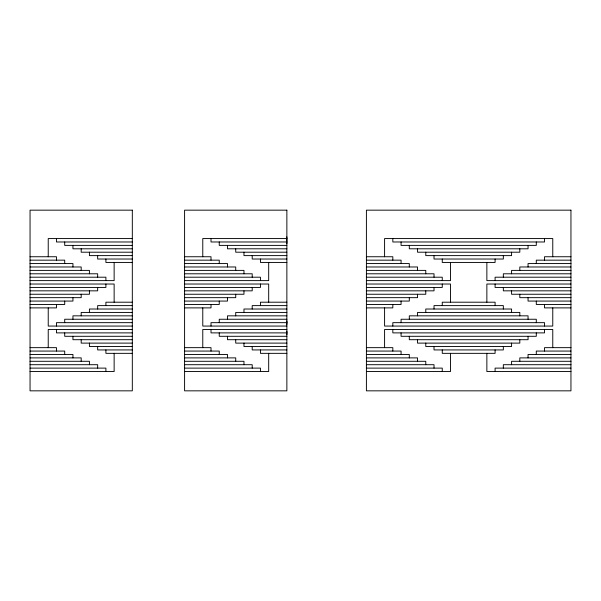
<?xml version="1.0" encoding="UTF-8"?>
<svg xmlns="http://www.w3.org/2000/svg" width="601" height="601" viewBox="0 0 601 601"><rect width="100%" height="100%" fill="white"/><g stroke="black" fill="none" stroke-linecap="round" stroke-linejoin="round"><path stroke-width="0.9" d="M286.865 334.592L286.865 331.181M286.865 324.36L286.865 320.957M286.865 243.683L286.865 236.862M132.318 238.567L48.23 238.567L48.23 256.747M286.865 238.567L202.777 238.567L202.777 256.747M132.318 241.978L56.471 241.978L56.471 238.567M286.865 241.978L211.011 241.978L211.011 238.567M132.318 245.388L64.705 245.388L64.705 241.978M286.865 245.388L219.252 245.388L219.252 241.978M132.318 248.799L72.946 248.799L72.946 245.388M286.865 248.799L227.494 248.799L227.494 245.388M132.318 252.202L81.188 252.202L81.188 248.799M286.865 252.202L235.727 252.202L235.727 248.799M132.318 255.613L89.421 255.613L89.421 252.202M286.865 255.613L243.968 255.613L243.968 252.202M30.05 256.747L56.471 256.747L56.471 260.158M184.59 256.747L211.011 256.747L211.011 260.158M366.407 256.747L392.829 256.747L392.829 260.158M570.95 256.747L544.529 256.747L544.529 260.158M132.318 259.023L97.662 259.023L97.662 255.613M286.865 259.023L252.202 259.023L252.202 255.613M30.05 260.158L64.705 260.158L64.705 263.569M184.59 260.158L219.252 260.158L219.252 263.569M366.407 260.158L401.07 260.158L401.07 263.569M570.95 260.158L536.295 260.158L536.295 263.569M132.318 262.434L105.904 262.434L105.904 259.023M286.865 262.434L260.443 262.434L260.443 259.023M30.05 263.569L72.946 263.569L72.946 266.979M184.59 263.569L227.494 263.569L227.494 266.979M366.407 263.569L409.304 263.569L409.304 266.979M570.95 263.569L528.054 263.569L528.054 266.979M30.05 266.979L81.188 266.979L81.188 270.39M184.59 266.979L235.727 266.979L235.727 270.39M366.407 266.979L417.545 266.979L417.545 270.39M570.95 266.979L519.812 266.979L519.812 270.39M30.05 270.39L89.421 270.39L89.421 273.793M184.59 270.39L243.968 270.39L243.968 273.793M366.407 270.39L425.778 270.39L425.778 273.793M570.95 270.39L511.579 270.39L511.579 273.793M30.05 273.793L97.662 273.793L97.662 277.204M184.59 273.793L252.202 273.793L252.202 277.204M366.407 273.793L434.02 273.793L434.02 277.204M570.95 273.793L503.337 273.793L503.337 277.204M30.05 277.204L105.904 277.204L105.904 280.614M184.59 277.204L260.443 277.204L260.443 280.614M366.407 277.204L442.261 277.204L442.261 280.614M570.95 277.204L495.096 277.204L495.096 280.614M30.05 280.614L114.137 280.614L114.137 262.434M184.59 280.614L268.685 280.614L268.685 262.434M366.407 280.614L450.495 280.614L450.495 262.434M570.95 280.614L486.863 280.614L486.863 262.434M30.05 284.025L114.137 284.025L114.137 302.205M184.59 284.025L268.685 284.025L268.685 302.205M366.407 284.025L450.495 284.025L450.495 302.205M570.95 284.025L486.863 284.025L486.863 302.205M30.05 287.436L105.904 287.436L105.904 284.025M184.59 287.436L260.443 287.436L260.443 284.025M366.407 287.436L442.261 287.436L442.261 284.025M570.95 287.436L495.096 287.436L495.096 284.025M30.05 290.839L97.662 290.839L97.662 287.436M184.59 290.839L252.202 290.839L252.202 287.436M366.407 290.839L434.02 290.839L434.02 287.436M570.95 290.839L503.337 290.839L503.337 287.436M30.05 294.25L89.421 294.25L89.421 290.839M184.59 294.25L243.968 294.25L243.968 290.839M366.407 294.25L425.778 294.25L425.778 290.839M570.95 294.25L511.579 294.25L511.579 290.839M30.05 297.66L81.188 297.66L81.188 294.25M184.59 297.66L235.727 297.66L235.727 294.25M366.407 297.66L417.545 297.66L417.545 294.25M570.95 297.66L519.812 297.66L519.812 294.25M30.05 301.071L72.946 301.071L72.946 297.66M184.59 301.071L227.494 301.071L227.494 297.66M366.407 301.071L409.304 301.071L409.304 297.66M570.95 301.071L528.054 301.071L528.054 297.66M132.318 302.205L105.904 302.205L105.904 305.616M286.865 302.205L260.443 302.205L260.443 305.616M30.05 304.474L64.705 304.474L64.705 301.071M184.59 304.474L219.252 304.474L219.252 301.071M366.407 304.474L401.07 304.474L401.07 301.071M570.95 304.474L536.295 304.474L536.295 301.071M132.318 305.616L97.662 305.616L97.662 309.019M286.865 305.616L252.202 305.616L252.202 309.019M30.05 307.885L56.471 307.885L56.471 304.474M184.59 307.885L211.011 307.885L211.011 304.474M366.407 307.885L392.829 307.885L392.829 304.474M570.95 307.885L544.529 307.885L544.529 304.474M132.318 309.019L89.421 309.019L89.421 312.43M286.865 309.019L243.968 309.019L243.968 312.43M132.318 312.43L81.188 312.43L81.188 315.841M286.865 312.43L235.727 312.43L235.727 315.841M132.318 315.841L72.946 315.841L72.946 319.251M286.865 315.841L227.494 315.841L227.494 319.251M132.318 319.251L64.705 319.251L64.705 322.662M286.865 319.251L219.252 319.251L219.252 322.662M132.318 322.662L56.471 322.662L56.471 326.065M286.865 322.662L211.011 322.662L211.011 326.065M132.318 326.065L48.23 326.065L48.23 307.885M286.865 326.065L202.777 326.065L202.777 307.885M132.318 329.476L48.23 329.476L48.23 347.656M286.865 329.476L202.777 329.476L202.777 347.656M132.318 332.886L56.471 332.886L56.471 329.476M286.865 332.886L211.011 332.886L211.011 329.476M132.318 336.297L64.705 336.297L64.705 332.886M286.865 336.297L219.252 336.297L219.252 332.886M132.318 339.7L72.946 339.7L72.946 336.297M286.865 339.7L227.494 339.7L227.494 336.297M132.318 343.111L81.188 343.111L81.188 339.7M286.865 343.111L235.727 343.111L235.727 339.7M132.318 346.522L89.421 346.522L89.421 343.111M286.865 346.522L243.968 346.522L243.968 343.111M30.05 347.656L56.471 347.656L56.471 351.067M184.59 347.656L211.011 347.656L211.011 351.067M366.407 347.656L392.829 347.656L392.829 351.067M570.95 347.656L544.529 347.656L544.529 351.067M132.318 349.932L97.662 349.932L97.662 346.522M286.865 349.932L252.202 349.932L252.202 346.522M30.05 351.067L64.705 351.067L64.705 354.477M184.59 351.067L219.252 351.067L219.252 354.477M366.407 351.067L401.07 351.067L401.07 354.477M570.95 351.067L536.295 351.067L536.295 354.477M132.318 353.343L105.904 353.343L105.904 349.932M286.865 353.343L260.443 353.343L260.443 349.932M30.05 354.477L72.946 354.477L72.946 357.888M184.59 354.477L227.494 354.477L227.494 357.888M366.407 354.477L409.304 354.477L409.304 357.888M570.95 354.477L528.054 354.477L528.054 357.888M30.05 357.888L81.188 357.888L81.188 361.291M184.59 357.888L235.727 357.888L235.727 361.291M366.407 357.888L417.545 357.888L417.545 361.291M570.95 357.888L519.812 357.888L519.812 361.291M30.05 361.291L89.421 361.291L89.421 364.702M184.59 361.291L243.968 361.291L243.968 364.702M366.407 361.291L425.778 361.291L425.778 364.702M570.95 361.291L511.579 361.291L511.579 364.702M30.05 364.702L97.662 364.702L97.662 368.113M184.59 364.702L252.202 364.702L252.202 368.113M366.407 364.702L434.02 364.702L434.02 368.113M570.95 364.702L503.337 364.702L503.337 368.113M30.05 368.113L105.904 368.113L105.904 371.523M184.59 368.113L260.443 368.113L260.443 371.523M366.407 368.113L442.261 368.113L442.261 371.523M570.95 368.113L495.096 368.113L495.096 371.523M30.05 371.523L114.137 371.523L114.137 353.343M184.59 371.523L268.685 371.523L268.685 353.343M366.407 371.523L450.495 371.523L450.495 353.343M570.95 371.523L486.863 371.523L486.863 353.343M552.77 256.747L552.77 238.567L384.587 238.567L384.587 256.747M552.77 307.885L552.77 326.065L384.587 326.065L384.587 307.885M552.77 347.656L552.77 329.476L384.587 329.476L384.587 347.656M544.529 238.567L544.529 241.978L392.829 241.978L392.829 238.567M544.529 326.065L544.529 322.662L392.829 322.662L392.829 326.065M544.529 329.476L544.529 332.886L392.829 332.886L392.829 329.476M536.295 241.978L536.295 245.388L401.07 245.388L401.07 241.978M536.295 322.662L536.295 319.251L401.07 319.251L401.07 322.662M536.295 332.886L536.295 336.297L401.07 336.297L401.07 332.886M528.054 245.388L528.054 248.799L409.304 248.799L409.304 245.388M528.054 319.251L528.054 315.841L409.304 315.841L409.304 319.251M528.054 336.297L528.054 339.7L409.304 339.7L409.304 336.297M519.812 248.799L519.812 252.202L417.545 252.202L417.545 248.799M519.812 315.841L519.812 312.43L417.545 312.43L417.545 315.841M519.812 339.7L519.812 343.111L417.545 343.111L417.545 339.7M511.579 252.202L511.579 255.613L425.778 255.613L425.778 252.202M511.579 312.43L511.579 309.019L425.778 309.019L425.778 312.43M511.579 343.111L511.579 346.522L425.778 346.522L425.778 343.111M503.337 255.613L503.337 259.023L434.02 259.023L434.02 255.613M503.337 309.019L503.337 305.616L434.02 305.616L434.02 309.019M503.337 346.522L503.337 349.932L434.02 349.932L434.02 346.522M495.096 259.023L495.096 262.434L442.261 262.434L442.261 259.023M495.096 305.616L495.096 302.205L442.261 302.205L442.261 305.616M495.096 349.932L495.096 353.343L442.261 353.343L442.261 349.932M132.318 210.162L30.05 210.162L30.05 390.838L132.318 390.838L132.318 210.162M286.865 210.162L184.59 210.162L184.59 390.838L286.865 390.838L286.865 210.162M570.95 210.162L366.407 210.162L366.407 390.838L570.95 390.838L570.95 210.162"/></g></svg>
